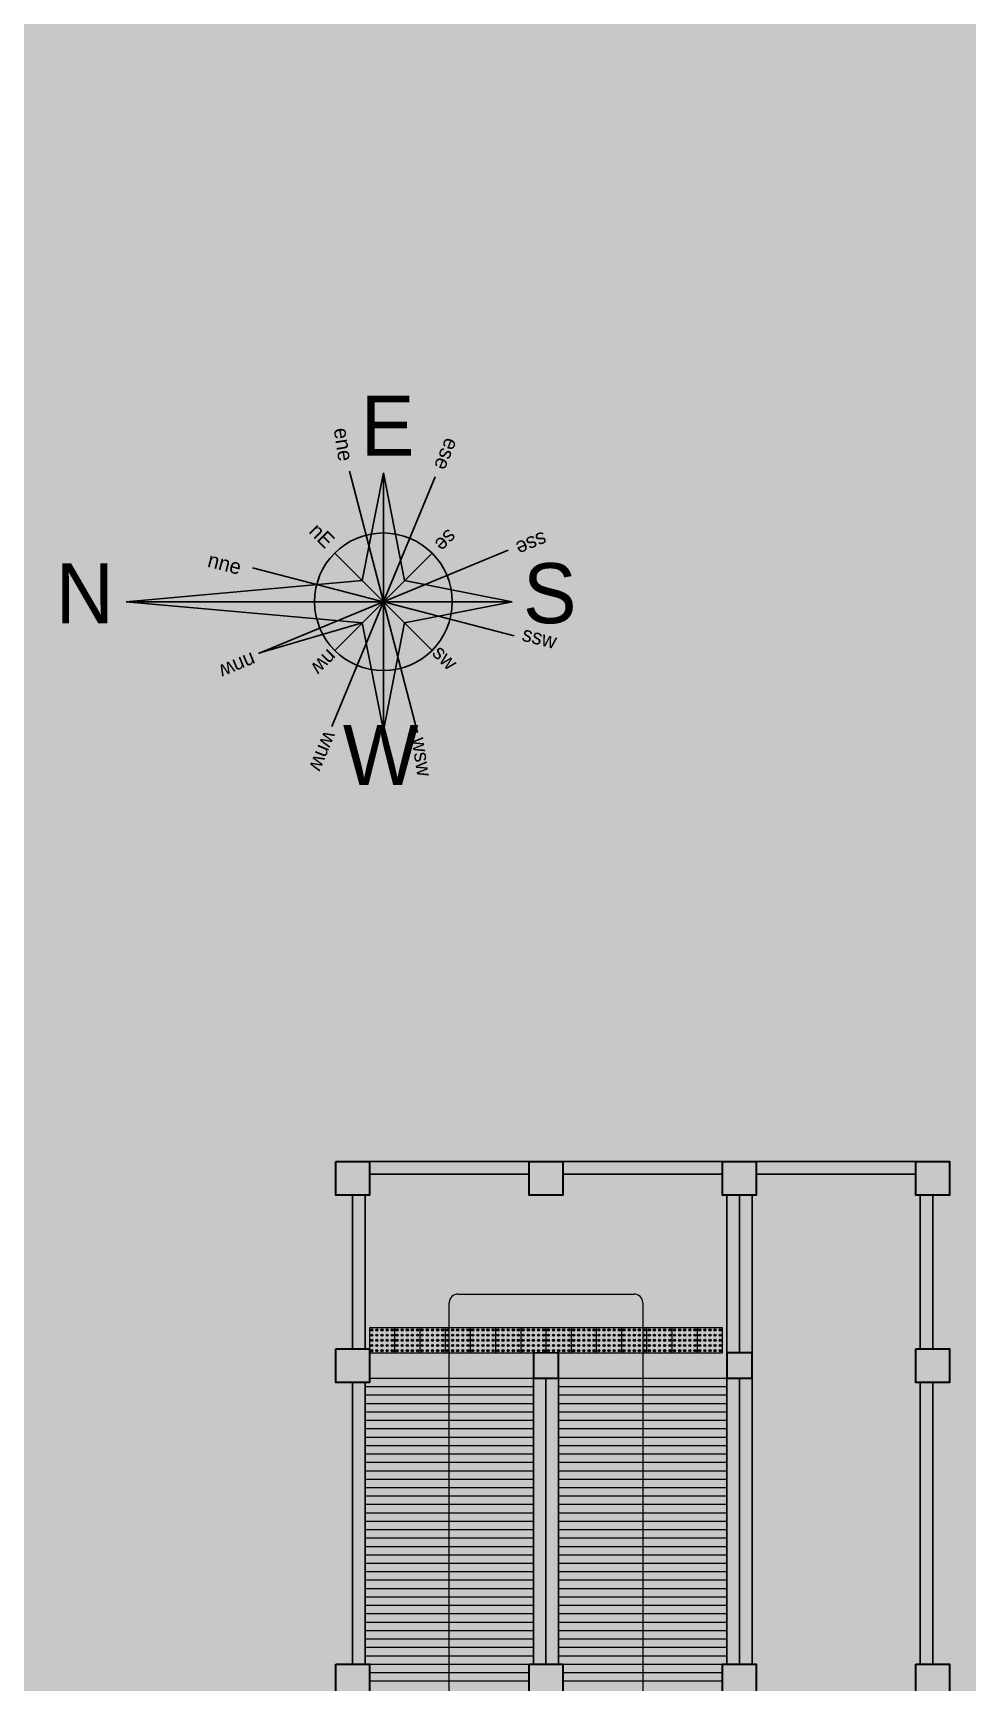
# Model space of a CAD drawing. Header units: millimetres. Extents: x -60 to 576, y -39 to 287.
# Drawn here: x 117.81 to 128.92, y 126.54 to 146.16 of the extents above; entities that cross this region are included whole.
import ezdxf

# ---------------------------------------------------------------- set-up
doc = ezdxf.new("R2010")
doc.units = ezdxf.units.MM
doc.header["$MEASUREMENT"] = 0
doc.layers.add('M-AC-TEXT', color=7, linetype='Continuous')
doc.layers.add('PATHS', color=7, linetype='Continuous')
doc.styles.add('ar-dim-axis', font='romans.shx', dxfattribs={"width": 0.8})
doc.styles.add('OIP FONT', font='GOTHIC.TTF', dxfattribs={"height": 150})
doc.styles.get("Standard").update_dxf_attribs({"font": 'arial.ttf'})
doc.dimstyles.new('ar-dim-axis', dxfattribs={"dimtxt": 350, "dimasz": 250, "dimexe": 75, "dimexo": 75, "dimgap": 200, "dimtad": 1, "dimdec": 0, "dimzin": 12, "dimdsep": 46, "dimtxsty": 'ar-dim-axis', "dimblk": 'ARCHTICK', "dimcen": 120, "dimclrd": 11, "dimclre": 8, "dimclrt": 4, "dimadec": 0, "dimazin": 3, "dimtm": 1, "dimtfac": 1, "dimtdec": 0, "dimtix": 1, "dimtmove": 2, "dimatfit": 3, "dimldrblk": 'ARCHTICK', "dimfxl": 1, "dimtolj": 1, "dimtzin": 0, "dimarcsym": 1})

# ---------------------------------------------------------------- blocks, each defined once
blk = doc.blocks.new('_ARCHTICK')
at = {"color": 0, "linetype": 'ByBlock', "const_width": 0.15}
blk.add_lwpolyline([(-0.5, -0.5), (0.5, 0.5)], dxfattribs=at)
blk = doc.blocks.new('A$C4B4E3A78')
at = {"layer": 'PATHS'}
h = blk.add_hatch(color=7, dxfattribs=at)
h.paths.add_polyline_path([(0, 0.3341, -0.044061), (0.0585, 0.3289), (0, 0.6257)])
h.paths.add_polyline_path([(0, 0), (0.1031, 0.1031), (0.0585, 0.3289, 0.044061), (0, 0.3341)])
h.paths.add_polyline_path([(0.3341, 0, -0.044061), (0.3289, -0.0585), (0.6257, 0)])
h.paths.add_polyline_path([(0, 0), (0.1031, -0.1031), (0.3289, -0.0585, 0.044061), (0.3341, 0)])
h.paths.add_polyline_path([(0, -0.3341, -0.044061), (-0.0585, -0.3289), (0, -0.6257)])
h.paths.add_polyline_path([(0, 0), (-0.1031, -0.1031), (-0.0585, -0.3289, 0.044061), (0, -0.3341)])
h.paths.add_polyline_path([(-0.3341, 0, -0.063049), (-0.3236, 0.0833), (-1.2492, 0)])
h.paths.add_polyline_path([(-0.3236, 0.0833, 0.063049), (-0.3341, 0), (0, 0), (-0.1031, 0.1031)])
at = {"layer": 'PATHS', "color": 7}
for p, q in [((0.2511, 0.6063), (-0.2511, -0.6063)), ((-0.1652, 0.6351), (0.1652, -0.6351)), ((-0.1031, 0.1031), (0, 0.6257)), ((0, -0.6257), (0, 0.6257)), ((0, 0.6257), (0.1031, 0.1031)), ((0.6063, 0.2511), (-0.6063, -0.2511)), ((-0.6063, -0.2511), (0.6063, 0.2511)), ((-0.6351, 0.1652), (0.6351, -0.1652)), ((0, 0), (-0.2363, 0.2363)), ((0, 0), (0.2363, 0.2363)), ((-1.2492, 0), (-0.1031, 0.1031)), ((0.1031, 0.1031), (0.6257, 0)), ((0.6257, 0), (-1.2492, 0)), ((-0.1031, -0.1031), (-1.2492, 0)), ((0, 0), (-0.2363, -0.2363)), ((0, 0), (0.2363, -0.2363)), ((0.6257, 0), (0.1031, -0.1031)), ((-0.6002, -0.2486), (-0.1031, -0.1031)), ((0, -0.6257), (-0.1031, -0.1031)), ((0.1031, -0.1031), (0, -0.6257))]:
    blk.add_line(p, q, dxfattribs=at)
blk.add_circle((0, 0), 0.3341, dxfattribs=at)
at = {"layer": 'PATHS', "color": 7, "char_height": 0.2916, "width": 0.606245, "attachment_point": 1}
for s, insert in [('{\\fAlgerian|b0|i0|c0|p82;E}', (-0.1098, 1.0007)), ('{\\fAlgerian|b0|i0|c0|p82;N}', (-1.5912, 0.1871)), ('{\\fAlgerian|b0|i0|c0|p82;S}', (0.6783, 0.1874)), ('{\\fAlgerian|b0|i0|c0|p82;W}', (-0.1969, -0.5982))]:
    blk.add_mtext(s, dxfattribs=dict(at, insert=insert))
at = {"layer": 'PATHS', "color": 7, "char_height": 0.0729, "width": 0.151561}
for s, insert, attachment_point, rotation in [('{\\fAlgerian|b0|i0|c0|p82;ene}', (-0.2425, 0.8393), 7, 278.55515), ('{\\fAlgerian|b0|i0|c0|p82;ese}', (0.372, 0.7746), 1, 247.5), ('{\\fAlgerian|b0|i0|c0|p82;nE}', (-0.3147, 0.3896), 1, 315), ('{\\fAlgerian|b0|i0|c0|p82;se}', (0.367, 0.3066), 1, 225), ('{\\fAlgerian|b0|i0|c0|p82;sse}', (0.8042, 0.2761), 1, 202.5), ('{\\fAlgerian|b0|i0|c0|p82;nne}', (-0.8403, 0.2418), 1, 345.42382), ('{\\fAlgerian|b0|i0|c0|p82;ssw}', (0.6867, -0.1169), 1, 345.42382), ('{\\fAlgerian|b0|i0|c0|p82;nw}', (-0.2167, -0.2764), 1, 225), ('{\\fAlgerian|b0|i0|c0|p82;sw}', (0.2837, -0.2021), 1, 315), ('{\\fAlgerian|b0|i0|c0|p82;nnw}', (-0.6111, -0.3106), 1, 202.5), ('{\\fAlgerian|b0|i0|c0|p82;wnw}', (-0.2193, -0.6513), 1, 247.5), ('{\\fAlgerian|b0|i0|c0|p82;wsw}', (0.1363, -0.6652), 7, 278.55515)]:
    blk.add_mtext(s, dxfattribs=dict(at, insert=insert, attachment_point=attachment_point, rotation=rotation))

msp = doc.modelspace()

# ---------------------------------------------------------------- linework, layer by layer
at = {"color": 8, "lineweight": 25}
for p, q in [((121.809, 132.738), (126.409, 132.738)), ((126.409, 132.738), (128.309, 132.738)), ((121.809, 132.588), (123.709, 132.588)), ((124.109, 132.588), (126.009, 132.588)), ((126.409, 132.588), (128.309, 132.588)), ((121.609, 130.513), (121.609, 132.338)), ((121.759, 130.513), (121.759, 132.338)), ((126.059, 132.338), (126.059, 126.763)), ((126.209, 132.338), (126.209, 130.463)), ((126.359, 126.763), (126.359, 132.338)), ((128.359, 130.513), (128.359, 132.338)), ((128.509, 130.513), (128.509, 132.338)), ((121.609, 130.113), (121.609, 126.763)), ((121.759, 130.113), (121.759, 126.763)), ((123.759, 126.763), (123.759, 130.163)), ((123.909, 126.763), (123.909, 130.163)), ((124.059, 130.163), (124.059, 126.763)), ((126.209, 130.163), (126.209, 126.763)), ((128.359, 126.763), (128.359, 130.113)), ((128.509, 126.763), (128.509, 130.113))]:
    msp.add_line(p, q, dxfattribs=at)
at = {"color": 8, "lineweight": 9}
for p, q in [((122.859, 131.163), (124.959, 131.163)), ((122.759, 118.163), (122.759, 131.063)), ((125.059, 131.063), (125.059, 130.163)), ((122.109, 130.763), (121.809, 130.763)), ((121.809, 130.763), (121.809, 130.463)), ((122.409, 130.763), (122.109, 130.763)), ((122.109, 130.763), (122.109, 130.463)), ((122.709, 130.763), (122.409, 130.763)), ((122.409, 130.763), (122.409, 130.463)), ((123.009, 130.763), (122.709, 130.763)), ((122.709, 130.763), (122.709, 130.463)), ((123.309, 130.763), (123.009, 130.763)), ((123.009, 130.763), (123.009, 130.463)), ((123.609, 130.763), (123.309, 130.763)), ((123.309, 130.763), (123.309, 130.463)), ((123.909, 130.763), (123.609, 130.763)), ((123.609, 130.763), (123.609, 130.463)), ((124.209, 130.763), (123.909, 130.763)), ((123.909, 130.763), (123.909, 130.463)), ((124.509, 130.763), (124.209, 130.763)), ((124.209, 130.763), (124.209, 130.463)), ((124.509, 130.463), (124.509, 130.763)), ((124.809, 130.763), (124.509, 130.763)), ((124.809, 130.463), (124.809, 130.763)), ((125.109, 130.763), (124.809, 130.763)), ((125.109, 130.463), (125.109, 130.763)), ((125.409, 130.763), (125.109, 130.763)), ((125.409, 130.463), (125.409, 130.763)), ((125.709, 130.763), (125.409, 130.763)), ((125.709, 130.463), (125.709, 130.763)), ((126.009, 130.763), (125.709, 130.763)), ((126.009, 130.463), (126.009, 130.763)), ((121.809, 130.463), (122.109, 130.463)), ((122.109, 130.463), (122.409, 130.463)), ((122.409, 130.463), (122.709, 130.463)), ((122.709, 130.463), (123.009, 130.463)), ((123.009, 130.463), (123.309, 130.463)), ((123.309, 130.463), (123.609, 130.463)), ((123.609, 130.463), (123.909, 130.463)), ((124.059, 130.463), (123.759, 130.463)), ((124.059, 130.463), (123.759, 130.463)), ((123.909, 130.463), (124.209, 130.463)), ((124.209, 130.463), (124.509, 130.463)), ((124.509, 130.463), (124.809, 130.463)), ((124.809, 130.463), (125.109, 130.463)), ((125.109, 130.463), (125.409, 130.463)), ((125.409, 130.463), (125.709, 130.463)), ((125.709, 130.463), (126.009, 130.463)), ((121.809, 130.163), (123.759, 130.163)), ((124.059, 130.163), (126.059, 130.163)), ((125.059, 130.163), (125.059, 117.263)), ((121.759, 130.063), (123.759, 130.063)), ((121.759, 129.963), (123.759, 129.963)), ((124.059, 130.063), (126.059, 130.063)), ((124.059, 129.963), (126.059, 129.963)), ((121.759, 129.863), (123.759, 129.863)), ((121.759, 129.763), (123.759, 129.763)), ((124.059, 129.863), (126.059, 129.863)), ((124.059, 129.763), (126.059, 129.763)), ((121.759, 129.663), (123.759, 129.663)), ((121.759, 129.563), (123.759, 129.563)), ((124.059, 129.663), (126.059, 129.663)), ((124.059, 129.563), (126.059, 129.563)), ((121.759, 129.463), (123.759, 129.463)), ((121.759, 129.363), (123.759, 129.363)), ((124.059, 129.463), (126.059, 129.463)), ((124.059, 129.363), (126.059, 129.363)), ((121.759, 129.263), (123.759, 129.263)), ((121.759, 129.163), (123.759, 129.163)), ((124.059, 129.263), (126.059, 129.263)), ((124.059, 129.163), (126.059, 129.163)), ((121.759, 129.063), (123.759, 129.063)), ((121.759, 128.963), (123.759, 128.963)), ((124.059, 129.063), (126.059, 129.063)), ((124.059, 128.963), (126.059, 128.963)), ((121.759, 128.863), (123.759, 128.863)), ((121.759, 128.763), (123.759, 128.763)), ((124.059, 128.863), (126.059, 128.863)), ((124.059, 128.763), (126.059, 128.763)), ((121.759, 128.663), (123.759, 128.663)), ((121.759, 128.563), (123.759, 128.563)), ((124.059, 128.663), (126.059, 128.663)), ((124.059, 128.563), (126.059, 128.563)), ((121.759, 128.463), (123.759, 128.463)), ((121.759, 128.363), (123.759, 128.363)), ((124.059, 128.463), (126.059, 128.463)), ((124.059, 128.363), (126.059, 128.363)), ((121.759, 128.263), (123.759, 128.263)), ((121.759, 128.163), (123.759, 128.163)), ((124.059, 128.263), (126.059, 128.263)), ((124.059, 128.163), (126.059, 128.163)), ((121.759, 128.063), (123.759, 128.063)), ((121.759, 127.963), (123.759, 127.963)), ((124.059, 128.063), (126.059, 128.063)), ((124.059, 127.963), (126.059, 127.963)), ((121.759, 127.863), (123.759, 127.863)), ((121.759, 127.763), (123.759, 127.763)), ((124.059, 127.863), (126.059, 127.863)), ((124.059, 127.763), (126.059, 127.763)), ((121.759, 127.663), (123.759, 127.663)), ((121.759, 127.563), (123.759, 127.563)), ((124.059, 127.663), (126.059, 127.663)), ((124.059, 127.563), (126.059, 127.563)), ((121.759, 127.463), (123.759, 127.463)), ((121.759, 127.363), (123.759, 127.363)), ((124.059, 127.463), (126.059, 127.463)), ((124.059, 127.363), (126.059, 127.363)), ((121.759, 127.263), (123.759, 127.263)), ((121.759, 127.163), (123.759, 127.163)), ((124.059, 127.263), (126.059, 127.263)), ((124.059, 127.163), (126.059, 127.163)), ((121.759, 127.063), (123.759, 127.063)), ((121.759, 126.963), (123.759, 126.963)), ((124.059, 127.063), (126.059, 127.063)), ((124.059, 126.963), (126.059, 126.963)), ((121.759, 126.863), (123.759, 126.863)), ((121.759, 126.763), (123.759, 126.763)), ((124.059, 126.863), (126.059, 126.863)), ((124.059, 126.763), (126.059, 126.763)), ((121.809, 126.663), (123.709, 126.663)), ((121.809, 126.563), (123.709, 126.563)), ((124.109, 126.663), (126.009, 126.663)), ((124.109, 126.563), (126.009, 126.563))]:
    msp.add_line(p, q, dxfattribs=at)
at = {"color": 8, "lineweight": -2}
for p, q in [((123.759, 130.463), (123.759, 130.163)), ((126.359, 130.463), (126.059, 130.463)), ((126.059, 130.463), (126.059, 130.163)), ((126.359, 130.163), (126.359, 130.463)), ((123.759, 130.163), (124.059, 130.163)), ((123.759, 130.163), (124.059, 130.163)), ((126.059, 130.163), (126.359, 130.163))]:
    msp.add_line(p, q, dxfattribs=at)
at = {"color": 8, "lineweight": 35}
for p, q in [((123.759, 130.463), (123.759, 130.163)), ((124.059, 130.163), (124.059, 130.463)), ((124.059, 130.163), (124.059, 130.463)), ((126.359, 130.463), (126.059, 130.463)), ((126.059, 130.463), (126.059, 130.163)), ((126.359, 130.163), (126.359, 130.463)), ((123.759, 130.163), (124.059, 130.163)), ((126.059, 130.163), (126.359, 130.163))]:
    msp.add_line(p, q, dxfattribs=at)
for points in [[(121.409, 132.738), (121.809, 132.738), (121.809, 132.338), (121.409, 132.338)], [(123.709, 132.738), (124.109, 132.738), (124.109, 132.338), (123.709, 132.338)], [(126.009, 132.738), (126.409, 132.738), (126.409, 132.338), (126.009, 132.338)], [(128.309, 132.738), (128.709, 132.738), (128.709, 132.338), (128.309, 132.338)], [(121.409, 130.513), (121.809, 130.513), (121.809, 130.113), (121.409, 130.113)], [(128.309, 130.513), (128.709, 130.513), (128.709, 130.113), (128.309, 130.113)], [(121.409, 126.763), (121.809, 126.763), (121.809, 126.363), (121.409, 126.363)], [(123.709, 126.763), (124.109, 126.763), (124.109, 126.363), (123.709, 126.363)], [(126.009, 126.763), (126.409, 126.763), (126.409, 126.363), (126.009, 126.363)], [(128.309, 126.763), (128.709, 126.763), (128.709, 126.363), (128.309, 126.363)]]:
    msp.add_lwpolyline(points, close=True, dxfattribs=at)
at = {"color": 8, "lineweight": 9}
for centre, radius in [((121.837, 130.735), 0.013), ((121.837, 130.674), 0.013), ((121.837, 130.735), 0.009), ((121.837, 130.674), 0.009), ((121.898, 130.735), 0.013), ((121.898, 130.674), 0.013), ((121.898, 130.735), 0.009), ((121.898, 130.674), 0.009), ((121.959, 130.735), 0.013), ((121.959, 130.674), 0.013), ((121.959, 130.735), 0.009), ((121.959, 130.674), 0.009), ((122.02, 130.735), 0.013), ((122.02, 130.674), 0.013), ((122.02, 130.735), 0.009), ((122.02, 130.674), 0.009), ((122.081, 130.735), 0.013), ((122.081, 130.674), 0.013), ((122.081, 130.735), 0.009), ((122.081, 130.674), 0.009), ((122.137, 130.735), 0.013), ((122.137, 130.674), 0.013), ((122.137, 130.735), 0.009), ((122.137, 130.674), 0.009), ((122.198, 130.735), 0.013), ((122.198, 130.674), 0.013), ((122.198, 130.735), 0.009), ((122.198, 130.674), 0.009), ((122.259, 130.735), 0.013), ((122.259, 130.674), 0.013), ((122.259, 130.735), 0.009), ((122.259, 130.674), 0.009), ((122.32, 130.735), 0.013), ((122.32, 130.674), 0.013), ((122.32, 130.735), 0.009), ((122.32, 130.674), 0.009), ((122.381, 130.735), 0.013), ((122.381, 130.674), 0.013), ((122.381, 130.735), 0.009), ((122.381, 130.674), 0.009), ((122.437, 130.735), 0.013), ((122.437, 130.674), 0.013), ((122.437, 130.735), 0.009), ((122.437, 130.674), 0.009), ((122.498, 130.735), 0.013), ((122.498, 130.674), 0.013), ((122.498, 130.735), 0.009), ((122.498, 130.674), 0.009), ((122.559, 130.735), 0.013), ((122.559, 130.674), 0.013), ((122.559, 130.735), 0.009), ((122.559, 130.674), 0.009), ((122.62, 130.735), 0.013), ((122.62, 130.674), 0.013), ((122.62, 130.735), 0.009), ((122.62, 130.674), 0.009), ((122.681, 130.735), 0.013), ((122.681, 130.674), 0.013), ((122.681, 130.735), 0.009), ((122.681, 130.674), 0.009), ((122.737, 130.735), 0.013), ((122.737, 130.674), 0.013), ((122.737, 130.735), 0.009), ((122.737, 130.674), 0.009), ((122.798, 130.735), 0.013), ((122.798, 130.674), 0.013), ((122.798, 130.735), 0.009), ((122.798, 130.674), 0.009), ((122.859, 130.735), 0.013), ((122.859, 130.674), 0.013), ((122.859, 130.735), 0.009), ((122.859, 130.674), 0.009), ((122.92, 130.735), 0.013), ((122.92, 130.674), 0.013), ((122.92, 130.735), 0.009), ((122.92, 130.674), 0.009), ((122.981, 130.735), 0.013), ((122.981, 130.674), 0.013), ((122.981, 130.735), 0.009), ((122.981, 130.674), 0.009), ((123.037, 130.735), 0.013), ((123.037, 130.674), 0.013), ((123.037, 130.735), 0.009), ((123.037, 130.674), 0.009), ((123.098, 130.735), 0.013), ((123.098, 130.674), 0.013), ((123.098, 130.735), 0.009), ((123.098, 130.674), 0.009), ((123.159, 130.735), 0.013), ((123.159, 130.674), 0.013), ((123.159, 130.735), 0.009), ((123.159, 130.674), 0.009), ((123.22, 130.735), 0.013), ((123.22, 130.674), 0.013), ((123.22, 130.735), 0.009), ((123.22, 130.674), 0.009), ((123.281, 130.735), 0.013), ((123.281, 130.674), 0.013), ((123.281, 130.735), 0.009), ((123.281, 130.674), 0.009), ((123.337, 130.735), 0.013), ((123.337, 130.674), 0.013), ((123.337, 130.735), 0.009), ((123.337, 130.674), 0.009), ((123.398, 130.735), 0.013), ((123.398, 130.674), 0.013), ((123.398, 130.735), 0.009), ((123.398, 130.674), 0.009), ((123.459, 130.735), 0.013), ((123.459, 130.674), 0.013), ((123.459, 130.735), 0.009), ((123.459, 130.674), 0.009), ((123.52, 130.735), 0.013), ((123.52, 130.674), 0.013), ((123.52, 130.735), 0.009), ((123.52, 130.674), 0.009), ((123.581, 130.735), 0.013), ((123.581, 130.674), 0.013), ((123.581, 130.735), 0.009), ((123.581, 130.674), 0.009), ((123.637, 130.735), 0.013), ((123.637, 130.674), 0.013), ((123.637, 130.735), 0.009), ((123.637, 130.674), 0.009), ((123.698, 130.735), 0.013), ((123.698, 130.674), 0.013), ((123.698, 130.735), 0.009), ((123.698, 130.674), 0.009), ((123.759, 130.735), 0.013), ((123.759, 130.674), 0.013), ((123.759, 130.735), 0.009), ((123.759, 130.674), 0.009), ((123.82, 130.735), 0.013), ((123.82, 130.674), 0.013), ((123.82, 130.735), 0.009), ((123.82, 130.674), 0.009), ((123.881, 130.735), 0.013), ((123.881, 130.674), 0.013), ((123.881, 130.735), 0.009), ((123.881, 130.674), 0.009), ((123.937, 130.735), 0.013), ((123.937, 130.674), 0.013), ((123.937, 130.735), 0.009), ((123.937, 130.674), 0.009), ((123.998, 130.735), 0.013), ((123.998, 130.674), 0.013), ((123.998, 130.735), 0.009), ((123.998, 130.674), 0.009), ((124.059, 130.735), 0.013), ((124.059, 130.674), 0.013), ((124.059, 130.735), 0.009), ((124.059, 130.674), 0.009), ((124.12, 130.735), 0.013), ((124.12, 130.674), 0.013), ((124.12, 130.735), 0.009), ((124.12, 130.674), 0.009), ((124.181, 130.735), 0.013), ((124.181, 130.674), 0.013), ((124.181, 130.735), 0.009), ((124.181, 130.674), 0.009), ((124.237, 130.735), 0.013), ((124.237, 130.674), 0.013), ((124.237, 130.735), 0.009), ((124.237, 130.674), 0.009), ((124.298, 130.735), 0.013), ((124.298, 130.674), 0.013), ((124.298, 130.735), 0.009), ((124.298, 130.674), 0.009), ((124.359, 130.735), 0.013), ((124.359, 130.674), 0.013), ((124.359, 130.735), 0.009), ((124.359, 130.674), 0.009), ((124.42, 130.735), 0.013), ((124.42, 130.674), 0.013), ((124.42, 130.735), 0.009), ((124.42, 130.674), 0.009), ((124.481, 130.735), 0.013), ((124.481, 130.674), 0.013), ((124.481, 130.735), 0.009), ((124.481, 130.674), 0.009), ((124.537, 130.735), 0.013), ((124.537, 130.674), 0.013), ((124.537, 130.735), 0.009), ((124.537, 130.674), 0.009), ((124.598, 130.735), 0.013), ((124.598, 130.674), 0.013), ((124.598, 130.735), 0.009), ((124.598, 130.674), 0.009), ((124.659, 130.735), 0.013), ((124.659, 130.674), 0.013), ((124.659, 130.735), 0.009), ((124.659, 130.674), 0.009), ((124.72, 130.735), 0.013), ((124.72, 130.674), 0.013), ((124.72, 130.735), 0.009), ((124.72, 130.674), 0.009), ((124.781, 130.735), 0.013), ((124.781, 130.674), 0.013), ((124.781, 130.735), 0.009), ((124.781, 130.674), 0.009), ((124.837, 130.735), 0.013), ((124.837, 130.674), 0.013), ((124.837, 130.735), 0.009), ((124.837, 130.674), 0.009), ((124.898, 130.735), 0.013), ((124.898, 130.674), 0.013), ((124.898, 130.735), 0.009), ((124.898, 130.674), 0.009), ((124.959, 130.735), 0.013), ((124.959, 130.674), 0.013), ((124.959, 130.735), 0.009), ((124.959, 130.674), 0.009), ((125.02, 130.735), 0.013), ((125.02, 130.674), 0.013), ((125.02, 130.735), 0.009), ((125.02, 130.674), 0.009), ((125.081, 130.735), 0.013), ((125.081, 130.674), 0.013), ((125.081, 130.735), 0.009), ((125.081, 130.674), 0.009), ((125.137, 130.735), 0.013), ((125.137, 130.674), 0.013), ((125.137, 130.735), 0.009), ((125.137, 130.674), 0.009), ((125.198, 130.735), 0.013), ((125.198, 130.674), 0.013), ((125.198, 130.735), 0.009), ((125.198, 130.674), 0.009), ((125.259, 130.735), 0.013), ((125.259, 130.674), 0.013), ((125.259, 130.735), 0.009), ((125.259, 130.674), 0.009), ((125.32, 130.735), 0.013), ((125.32, 130.674), 0.013), ((125.32, 130.735), 0.009), ((125.32, 130.674), 0.009), ((125.381, 130.735), 0.013), ((125.381, 130.674), 0.013), ((125.381, 130.735), 0.009), ((125.381, 130.674), 0.009), ((125.437, 130.735), 0.013), ((125.437, 130.674), 0.013), ((125.437, 130.735), 0.009), ((125.437, 130.674), 0.009), ((125.498, 130.735), 0.013), ((125.498, 130.674), 0.013), ((125.498, 130.735), 0.009), ((125.498, 130.674), 0.009), ((125.559, 130.735), 0.013), ((125.559, 130.674), 0.013), ((125.559, 130.735), 0.009), ((125.559, 130.674), 0.009), ((125.62, 130.735), 0.013), ((125.62, 130.674), 0.013), ((125.62, 130.735), 0.009), ((125.62, 130.674), 0.009), ((125.681, 130.735), 0.013), ((125.681, 130.674), 0.013), ((125.681, 130.735), 0.009), ((125.681, 130.674), 0.009), ((125.737, 130.735), 0.013), ((125.737, 130.674), 0.013), ((125.737, 130.735), 0.009), ((125.737, 130.674), 0.009), ((125.798, 130.735), 0.013), ((125.798, 130.674), 0.013), ((125.798, 130.735), 0.009), ((125.798, 130.674), 0.009), ((125.859, 130.735), 0.013), ((125.859, 130.674), 0.013), ((125.859, 130.735), 0.009), ((125.859, 130.674), 0.009), ((125.92, 130.735), 0.013), ((125.92, 130.674), 0.013), ((125.92, 130.735), 0.009), ((125.92, 130.674), 0.009), ((125.981, 130.735), 0.013), ((125.981, 130.674), 0.013), ((125.981, 130.735), 0.009), ((125.981, 130.674), 0.009), ((121.837, 130.613), 0.013), ((121.837, 130.552), 0.013), ((121.837, 130.491), 0.013), ((121.837, 130.613), 0.009), ((121.837, 130.552), 0.009), ((121.837, 130.491), 0.009), ((121.898, 130.613), 0.013), ((121.898, 130.552), 0.013), ((121.898, 130.491), 0.013), ((121.898, 130.613), 0.009), ((121.898, 130.552), 0.009), ((121.898, 130.491), 0.009), ((121.959, 130.613), 0.013), ((121.959, 130.552), 0.013), ((121.959, 130.491), 0.013), ((121.959, 130.613), 0.009), ((121.959, 130.552), 0.009), ((121.959, 130.491), 0.009), ((122.02, 130.613), 0.013), ((122.02, 130.552), 0.013), ((122.02, 130.491), 0.013), ((122.02, 130.613), 0.009), ((122.02, 130.552), 0.009), ((122.02, 130.491), 0.009), ((122.081, 130.613), 0.013), ((122.081, 130.552), 0.013), ((122.081, 130.491), 0.013), ((122.081, 130.613), 0.009), ((122.081, 130.552), 0.009), ((122.081, 130.491), 0.009), ((122.137, 130.613), 0.013), ((122.137, 130.552), 0.013), ((122.137, 130.491), 0.013), ((122.137, 130.613), 0.009), ((122.137, 130.552), 0.009), ((122.137, 130.491), 0.009), ((122.198, 130.613), 0.013), ((122.198, 130.552), 0.013), ((122.198, 130.491), 0.013), ((122.198, 130.613), 0.009), ((122.198, 130.552), 0.009), ((122.198, 130.491), 0.009), ((122.259, 130.613), 0.013), ((122.259, 130.552), 0.013), ((122.259, 130.491), 0.013), ((122.259, 130.613), 0.009), ((122.259, 130.552), 0.009), ((122.259, 130.491), 0.009), ((122.32, 130.613), 0.013), ((122.32, 130.552), 0.013), ((122.32, 130.491), 0.013), ((122.32, 130.613), 0.009), ((122.32, 130.552), 0.009), ((122.32, 130.491), 0.009), ((122.381, 130.613), 0.013), ((122.381, 130.552), 0.013), ((122.381, 130.491), 0.013), ((122.381, 130.613), 0.009), ((122.381, 130.552), 0.009), ((122.381, 130.491), 0.009), ((122.437, 130.613), 0.013), ((122.437, 130.552), 0.013), ((122.437, 130.491), 0.013), ((122.437, 130.613), 0.009), ((122.437, 130.552), 0.009), ((122.437, 130.491), 0.009), ((122.498, 130.613), 0.013), ((122.498, 130.552), 0.013), ((122.498, 130.491), 0.013), ((122.498, 130.613), 0.009), ((122.498, 130.552), 0.009), ((122.498, 130.491), 0.009), ((122.559, 130.613), 0.013), ((122.559, 130.552), 0.013), ((122.559, 130.491), 0.013), ((122.559, 130.613), 0.009), ((122.559, 130.552), 0.009), ((122.559, 130.491), 0.009), ((122.62, 130.613), 0.013), ((122.62, 130.552), 0.013), ((122.62, 130.491), 0.013), ((122.62, 130.613), 0.009), ((122.62, 130.552), 0.009), ((122.62, 130.491), 0.009), ((122.681, 130.613), 0.013), ((122.681, 130.552), 0.013), ((122.681, 130.491), 0.013), ((122.681, 130.613), 0.009), ((122.681, 130.552), 0.009), ((122.681, 130.491), 0.009), ((122.737, 130.613), 0.013), ((122.737, 130.552), 0.013), ((122.737, 130.491), 0.013), ((122.737, 130.613), 0.009), ((122.737, 130.552), 0.009), ((122.737, 130.491), 0.009), ((122.798, 130.613), 0.013), ((122.798, 130.552), 0.013), ((122.798, 130.491), 0.013), ((122.798, 130.613), 0.009), ((122.798, 130.552), 0.009), ((122.798, 130.491), 0.009), ((122.859, 130.613), 0.013), ((122.859, 130.552), 0.013), ((122.859, 130.491), 0.013), ((122.859, 130.613), 0.009), ((122.859, 130.552), 0.009), ((122.859, 130.491), 0.009), ((122.92, 130.613), 0.013), ((122.92, 130.552), 0.013), ((122.92, 130.491), 0.013), ((122.92, 130.613), 0.009), ((122.92, 130.552), 0.009), ((122.92, 130.491), 0.009), ((122.981, 130.613), 0.013), ((122.981, 130.552), 0.013), ((122.981, 130.491), 0.013), ((122.981, 130.613), 0.009), ((122.981, 130.552), 0.009), ((122.981, 130.491), 0.009), ((123.037, 130.613), 0.013), ((123.037, 130.552), 0.013), ((123.037, 130.491), 0.013), ((123.037, 130.613), 0.009), ((123.037, 130.552), 0.009), ((123.037, 130.491), 0.009), ((123.098, 130.613), 0.013), ((123.098, 130.552), 0.013), ((123.098, 130.491), 0.013), ((123.098, 130.613), 0.009), ((123.098, 130.552), 0.009), ((123.098, 130.491), 0.009), ((123.159, 130.613), 0.013), ((123.159, 130.552), 0.013), ((123.159, 130.491), 0.013), ((123.159, 130.613), 0.009), ((123.159, 130.552), 0.009), ((123.159, 130.491), 0.009), ((123.22, 130.613), 0.013), ((123.22, 130.552), 0.013), ((123.22, 130.491), 0.013), ((123.22, 130.613), 0.009), ((123.22, 130.552), 0.009), ((123.22, 130.491), 0.009), ((123.281, 130.613), 0.013), ((123.281, 130.552), 0.013), ((123.281, 130.491), 0.013), ((123.281, 130.613), 0.009), ((123.281, 130.552), 0.009), ((123.281, 130.491), 0.009), ((123.337, 130.613), 0.013), ((123.337, 130.552), 0.013), ((123.337, 130.491), 0.013), ((123.337, 130.613), 0.009), ((123.337, 130.552), 0.009), ((123.337, 130.491), 0.009), ((123.398, 130.613), 0.013), ((123.398, 130.552), 0.013), ((123.398, 130.491), 0.013), ((123.398, 130.613), 0.009), ((123.398, 130.552), 0.009), ((123.398, 130.491), 0.009), ((123.459, 130.613), 0.013), ((123.459, 130.552), 0.013), ((123.459, 130.491), 0.013), ((123.459, 130.613), 0.009), ((123.459, 130.552), 0.009), ((123.459, 130.491), 0.009), ((123.52, 130.613), 0.013), ((123.52, 130.552), 0.013), ((123.52, 130.491), 0.013), ((123.52, 130.613), 0.009), ((123.52, 130.552), 0.009), ((123.52, 130.491), 0.009), ((123.581, 130.613), 0.013), ((123.581, 130.552), 0.013), ((123.581, 130.491), 0.013), ((123.581, 130.613), 0.009), ((123.581, 130.552), 0.009), ((123.581, 130.491), 0.009), ((123.637, 130.613), 0.013), ((123.637, 130.552), 0.013), ((123.637, 130.491), 0.013), ((123.637, 130.613), 0.009), ((123.637, 130.552), 0.009), ((123.637, 130.491), 0.009), ((123.698, 130.613), 0.013), ((123.698, 130.552), 0.013), ((123.698, 130.491), 0.013), ((123.698, 130.613), 0.009), ((123.698, 130.552), 0.009), ((123.698, 130.491), 0.009), ((123.759, 130.613), 0.013), ((123.759, 130.552), 0.013), ((123.759, 130.491), 0.013), ((123.759, 130.613), 0.009), ((123.759, 130.552), 0.009), ((123.759, 130.491), 0.009), ((123.82, 130.613), 0.013), ((123.82, 130.552), 0.013), ((123.82, 130.491), 0.013), ((123.82, 130.613), 0.009), ((123.82, 130.552), 0.009), ((123.82, 130.491), 0.009), ((123.881, 130.613), 0.013), ((123.881, 130.552), 0.013), ((123.881, 130.491), 0.013), ((123.881, 130.613), 0.009), ((123.881, 130.552), 0.009), ((123.881, 130.491), 0.009), ((123.937, 130.613), 0.013), ((123.937, 130.552), 0.013), ((123.937, 130.491), 0.013), ((123.937, 130.613), 0.009), ((123.937, 130.552), 0.009), ((123.937, 130.491), 0.009), ((123.998, 130.613), 0.013), ((123.998, 130.552), 0.013), ((123.998, 130.491), 0.013), ((123.998, 130.613), 0.009), ((123.998, 130.552), 0.009), ((123.998, 130.491), 0.009), ((124.059, 130.613), 0.013), ((124.059, 130.552), 0.013), ((124.059, 130.491), 0.013), ((124.059, 130.613), 0.009), ((124.059, 130.552), 0.009), ((124.059, 130.491), 0.009), ((124.12, 130.613), 0.013), ((124.12, 130.552), 0.013), ((124.12, 130.491), 0.013), ((124.12, 130.613), 0.009), ((124.12, 130.552), 0.009), ((124.12, 130.491), 0.009), ((124.181, 130.613), 0.013), ((124.181, 130.552), 0.013), ((124.181, 130.491), 0.013), ((124.181, 130.613), 0.009), ((124.181, 130.552), 0.009), ((124.181, 130.491), 0.009), ((124.237, 130.613), 0.013), ((124.237, 130.552), 0.013), ((124.237, 130.491), 0.013), ((124.237, 130.613), 0.009), ((124.237, 130.552), 0.009), ((124.237, 130.491), 0.009), ((124.298, 130.613), 0.013), ((124.298, 130.552), 0.013), ((124.298, 130.491), 0.013), ((124.298, 130.613), 0.009), ((124.298, 130.552), 0.009), ((124.298, 130.491), 0.009), ((124.359, 130.613), 0.013), ((124.359, 130.552), 0.013), ((124.359, 130.491), 0.013), ((124.359, 130.613), 0.009), ((124.359, 130.552), 0.009), ((124.359, 130.491), 0.009), ((124.42, 130.613), 0.013), ((124.42, 130.552), 0.013), ((124.42, 130.491), 0.013), ((124.42, 130.613), 0.009), ((124.42, 130.552), 0.009), ((124.42, 130.491), 0.009), ((124.481, 130.613), 0.013), ((124.481, 130.552), 0.013), ((124.481, 130.491), 0.013), ((124.481, 130.613), 0.009), ((124.481, 130.552), 0.009), ((124.481, 130.491), 0.009), ((124.537, 130.613), 0.013), ((124.537, 130.552), 0.013), ((124.537, 130.491), 0.013), ((124.537, 130.613), 0.009), ((124.537, 130.552), 0.009), ((124.537, 130.491), 0.009), ((124.598, 130.613), 0.013), ((124.598, 130.552), 0.013), ((124.598, 130.491), 0.013), ((124.598, 130.613), 0.009), ((124.598, 130.552), 0.009), ((124.598, 130.491), 0.009), ((124.659, 130.613), 0.013), ((124.659, 130.552), 0.013), ((124.659, 130.491), 0.013), ((124.659, 130.613), 0.009), ((124.659, 130.552), 0.009), ((124.659, 130.491), 0.009), ((124.72, 130.613), 0.013), ((124.72, 130.552), 0.013), ((124.72, 130.491), 0.013), ((124.72, 130.613), 0.009), ((124.72, 130.552), 0.009), ((124.72, 130.491), 0.009), ((124.781, 130.613), 0.013), ((124.781, 130.552), 0.013), ((124.781, 130.491), 0.013), ((124.781, 130.613), 0.009), ((124.781, 130.552), 0.009), ((124.781, 130.491), 0.009), ((124.837, 130.613), 0.013), ((124.837, 130.552), 0.013), ((124.837, 130.491), 0.013), ((124.837, 130.613), 0.009), ((124.837, 130.552), 0.009), ((124.837, 130.491), 0.009), ((124.898, 130.613), 0.013), ((124.898, 130.552), 0.013), ((124.898, 130.491), 0.013), ((124.898, 130.613), 0.009), ((124.898, 130.552), 0.009), ((124.898, 130.491), 0.009), ((124.959, 130.613), 0.013), ((124.959, 130.552), 0.013), ((124.959, 130.491), 0.013), ((124.959, 130.613), 0.009), ((124.959, 130.552), 0.009), ((124.959, 130.491), 0.009), ((125.02, 130.613), 0.013), ((125.02, 130.552), 0.013), ((125.02, 130.491), 0.013), ((125.02, 130.613), 0.009), ((125.02, 130.552), 0.009), ((125.02, 130.491), 0.009), ((125.081, 130.613), 0.013), ((125.081, 130.552), 0.013), ((125.081, 130.491), 0.013), ((125.081, 130.613), 0.009), ((125.081, 130.552), 0.009), ((125.081, 130.491), 0.009), ((125.137, 130.613), 0.013), ((125.137, 130.552), 0.013), ((125.137, 130.491), 0.013), ((125.137, 130.613), 0.009), ((125.137, 130.552), 0.009), ((125.137, 130.491), 0.009), ((125.198, 130.613), 0.013), ((125.198, 130.552), 0.013), ((125.198, 130.491), 0.013), ((125.198, 130.613), 0.009), ((125.198, 130.552), 0.009), ((125.198, 130.491), 0.009), ((125.259, 130.613), 0.013), ((125.259, 130.552), 0.013), ((125.259, 130.491), 0.013), ((125.259, 130.613), 0.009), ((125.259, 130.552), 0.009), ((125.259, 130.491), 0.009), ((125.32, 130.613), 0.013), ((125.32, 130.552), 0.013), ((125.32, 130.491), 0.013), ((125.32, 130.613), 0.009), ((125.32, 130.552), 0.009), ((125.32, 130.491), 0.009), ((125.381, 130.613), 0.013), ((125.381, 130.552), 0.013), ((125.381, 130.491), 0.013), ((125.381, 130.613), 0.009), ((125.381, 130.552), 0.009), ((125.381, 130.491), 0.009), ((125.437, 130.613), 0.013), ((125.437, 130.552), 0.013), ((125.437, 130.491), 0.013), ((125.437, 130.613), 0.009), ((125.437, 130.552), 0.009), ((125.437, 130.491), 0.009), ((125.498, 130.613), 0.013), ((125.498, 130.552), 0.013), ((125.498, 130.491), 0.013), ((125.498, 130.613), 0.009), ((125.498, 130.552), 0.009), ((125.498, 130.491), 0.009), ((125.559, 130.613), 0.013), ((125.559, 130.552), 0.013), ((125.559, 130.491), 0.013), ((125.559, 130.613), 0.009), ((125.559, 130.552), 0.009), ((125.559, 130.491), 0.009), ((125.62, 130.613), 0.013), ((125.62, 130.552), 0.013), ((125.62, 130.491), 0.013), ((125.62, 130.613), 0.009), ((125.62, 130.552), 0.009), ((125.62, 130.491), 0.009), ((125.681, 130.613), 0.013), ((125.681, 130.552), 0.013), ((125.681, 130.491), 0.013), ((125.681, 130.613), 0.009), ((125.681, 130.552), 0.009), ((125.681, 130.491), 0.009), ((125.737, 130.613), 0.013), ((125.737, 130.552), 0.013), ((125.737, 130.491), 0.013), ((125.737, 130.613), 0.009), ((125.737, 130.552), 0.009), ((125.737, 130.491), 0.009), ((125.798, 130.613), 0.013), ((125.798, 130.552), 0.013), ((125.798, 130.491), 0.013), ((125.798, 130.613), 0.009), ((125.798, 130.552), 0.009), ((125.798, 130.491), 0.009), ((125.859, 130.613), 0.013), ((125.859, 130.552), 0.013), ((125.859, 130.491), 0.013), ((125.859, 130.613), 0.009), ((125.859, 130.552), 0.009), ((125.859, 130.491), 0.009), ((125.92, 130.613), 0.013), ((125.92, 130.552), 0.013), ((125.92, 130.491), 0.013), ((125.92, 130.613), 0.009), ((125.92, 130.552), 0.009), ((125.92, 130.491), 0.009), ((125.981, 130.613), 0.013), ((125.981, 130.552), 0.013), ((125.981, 130.491), 0.013), ((125.981, 130.613), 0.009), ((125.981, 130.552), 0.009), ((125.981, 130.491), 0.009)]:
    msp.add_circle(centre, radius, dxfattribs=at)
for centre, start, end in [((122.859, 131.063), 90, 180), ((124.959, 131.063), 0, 90)]:
    msp.add_arc(centre, 0.1, start, end, dxfattribs=at)

# ---------------------------------------------------------------- block references
at = {"layer": 'PATHS', "linetype": 'Continuous', "xscale": 2.448166817373462, "yscale": 2.448166817373462, "zscale": 2.448166817373462}
msp.add_blockref('A$C4B4E3A78', (121.975, 139.396), dxfattribs=at)

# ---------------------------------------------------------------- leaders
at = {"layer": 'M-AC-TEXT', "annotation_type": 0, "has_hookline": 1, "hookline_direction": 1, "text_width": 1.46}
for points in [[(148.895, 142.337), (148.768, 142.585), (148.392, 142.586)], [(169.343, 139.101), (169.216, 139.349), (168.84, 139.35)], [(245.079, 135.54), (244.952, 135.788), (244.576, 135.789)], [(263.872, 127.777), (263.745, 128.025), (263.369, 128.026)], [(166.31, 118.625), (166.183, 118.873), (165.807, 118.875)], [(142.117, 115.788), (141.991, 116.036), (141.615, 116.037)], [(245.08, 106.786), (244.954, 107.034), (244.578, 107.035)], [(273.563, 104.762), (273.437, 105.01), (273.061, 105.011)], [(245.084, 135.482), (244.958, 135.234), (244.582, 135.235)]]:
    msp.add_leader(points, dimstyle='ar-dim-axis', override={"dimtxt": 150, "dimasz": 150, "dimgap": 200, "dimtad": 0, "dimtih": 1, "dimtoh": 1, "dimtxsty": 'OIP FONT', "dimclrd": 256, "dimclre": 256, "dimclrt": 256, "dimfxl": 0.2, "dimfxlon": 1, "dimlwd": 65535, "dimlwe": 65535}, dxfattribs=at)

doc.saveas('drawing.dxf')
